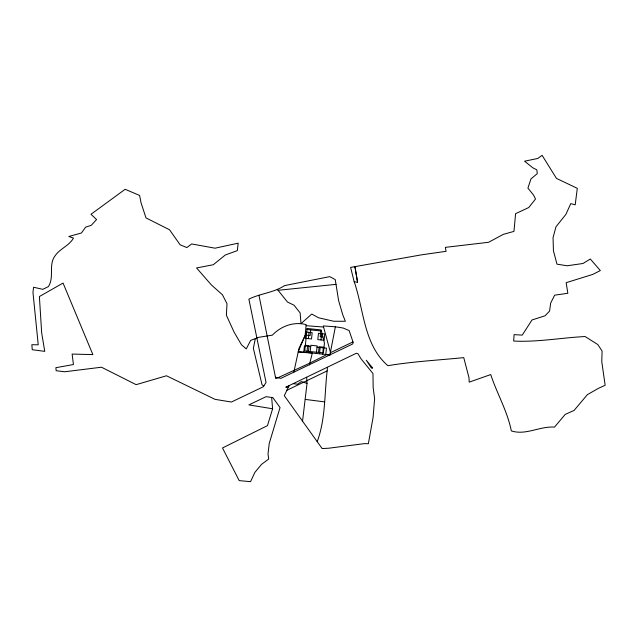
<?xml version="1.0" encoding="UTF-8"?>
<svg xmlns="http://www.w3.org/2000/svg" width="637" height="637" viewBox="0 0 637 637"><rect width="100%" height="100%" fill="white"/><g stroke="black" fill="none" stroke-linecap="round" stroke-linejoin="round"><path stroke-width="0.96" d="M327.458 367.358L327.139 370.917C324.416 394.542 325.579 419.019 317.202 441.664L322.139 448.552L328.788 448.209L364.332 443.631L368.353 443.726L373.067 417.506L374.62 398.69L373.163 387.567L372.964 373.545L360.837 358.551L357.978 353.75L356.362 353.256L285.782 387.224L288.426 386.97L289.047 385.672L284.325 395.704L317.202 441.664M258.956 295.25L275.471 377.231L280.869 378.378L352.54 344.044L353.248 342.682L349.124 330.547L343.096 328.015L335.365 326.789L329.926 354.889L298.283 351.576L305.107 335.492L306.166 324.623C293.864 321.343 280.941 326.104 272.333 335.173L258.813 337.299L250.652 340.405L246.248 348.893L241.463 344.752L234.097 332.148L226.382 315.243L227.003 303.714L222.44 294.788L211.317 284.866L196.57 267.962L213.299 264.721L225.315 254.983L237.298 250.644L238.198 243.175L215.027 248.191L191.641 243.955L186.856 247.57L180.12 244.791L169.538 229.774L145.992 217.91L141.064 202.837L139.599 195.432L125.131 189.285L91.003 214.271L96.569 219.55L91.218 225.355L85.621 227.146L81.432 232.999L68.772 236.494L73.462 238.079C69.337 245.723 59.878 248.581 55.005 255.915C48.189 265.048 54.607 277.437 48.324 286.658L42.798 289.333L33.554 287.231L32.973 292.439L38.236 344.816L31.85 344.705L32.256 349.729L44.757 351.361L41.676 332.92L39.39 296.539L63.055 283.067L92.875 354.602L72.124 354.068L73.438 364.539L55.881 367.692L56.167 370.71L64.632 371.777L101.482 367.215L136.135 384.66L166.48 375.774L215.019 399.343L231.414 402.035L263.296 386.77L266.043 382.455L248.868 299.135C260.382 293.41 273.711 292.773 284.556 285.607L329.759 276.633L335.253 279.619L338.605 300.56L342.682 314.598L345.373 321.279L333.716 321.255L318.492 317.759L311.748 314.041L300.983 323.66L300.131 312.886L293.999 305.187L287.494 302.057L277.278 289.325M303.777 352.15L304.438 345.859L310.729 346.512M306.923 352.484L307.583 346.186M308.372 338.637L309.033 332.339M308.467 351.369L309.064 345.676L305.354 345.286M310.713 329.894L310.115 335.603L306.413 335.221M310.068 352.81L310.856 345.254L317.154 345.915L316.366 353.463M318.54 352.42L319.137 346.727L324.002 347.237M320.785 330.945L320.188 336.655L322.911 336.941M319.511 353.798L320.164 347.499M320.96 339.951L321.613 333.661M322.656 354.124L323.317 347.834M325.802 354.451L326.462 348.16L317.019 347.173M306.652 377.263L307.034 383.394L302.527 421.28M255.333 338.621L253.359 348.359L262.094 384.963L263.893 385.847M305.107 335.492L298.968 348.463L293.832 372.191M309.375 364.842L312.321 353.041L298.172 352.07M335.365 326.789L323.27 325.921L330.515 352.651L329.847 355.199L326.845 354.562L309.749 363.146L277.915 377.757L275.797 378.617L275.471 377.231M272.612 408.779L267.468 425.643L222.496 447.97L239.186 480.617L250.564 481.668L254.84 472.447L261.6 464.293L268.687 459.078L268.018 453.926L269.22 443.511L280.049 407.513L272.851 397.639L266.083 396.668L248.884 404.893L272.612 408.779L271.649 397.464M286.873 390.29L327.139 370.917M330.515 352.651L352.93 341.934M278.027 290.305L336.01 284.357M306.063 325.69L323.564 327.028M307.002 329.512L321.406 331.017M305.282 399.423L324.52 401.867M293.259 383.641L297.487 384.222L301.389 381.571L307.034 383.394M354.196 281.713C363.974 309.813 363.647 344.816 387.877 365.678C412.991 361.505 438.471 360.16 463.744 357.628L469.031 377.845L469.174 382.16L490.721 374.564C496.995 393.602 507.41 411.144 511.32 430.899C525.716 435.628 539.786 426.026 554.501 427.108L565.194 414.424L574.072 410.443L587.394 394.637L598.509 388.307L605.15 385.266L601.766 361.609L602.1 351.067L597.777 344.529L585.084 336.535C561.269 337.745 537.564 342.3 513.669 341.042L514.083 334.632L522.236 335.126L531.975 319.981L545.009 315.801L549.572 311.087L550.663 303.069L554.676 295.154L567.838 293.291L566.158 282.685L592.784 274.404L600.333 270.558L590.316 259.012L582.982 263.495L567.097 265.78L556.969 264.156L553.434 250.755L553.043 237.665L555.974 226.796L565.927 214.319L570.768 203.625L575.187 204.835L577.305 188.345L556.459 178.392L542.103 155.332L537.724 158.486L524.569 161.193L532.866 167.85L536.808 169.824L537.302 173.59L530.971 178.909L527.922 188.106L533.575 195.113L535.518 199.023L528.726 207.551L515.596 213.674L513.963 231.39L503.302 234.368L488.611 242.283L445.374 247.355L446.067 251.328L421.312 254.872L350.613 267.405L354.164 281.721L357.596 282.374L354.936 266.632L357.564 282.382M305.879 332.012L305.227 338.303L311.517 338.964L312.178 332.673L305.879 332.012M307.114 328.469L304.765 350.979L323.405 352.93L324.44 343.009L321.136 329.934L307.114 328.469M318.468 333.326L317.807 339.625L324.106 340.277L324.759 333.987L318.468 333.326M372.573 367.955L371.459 368.13L366.291 360.231L372.573 367.955"/></g></svg>
